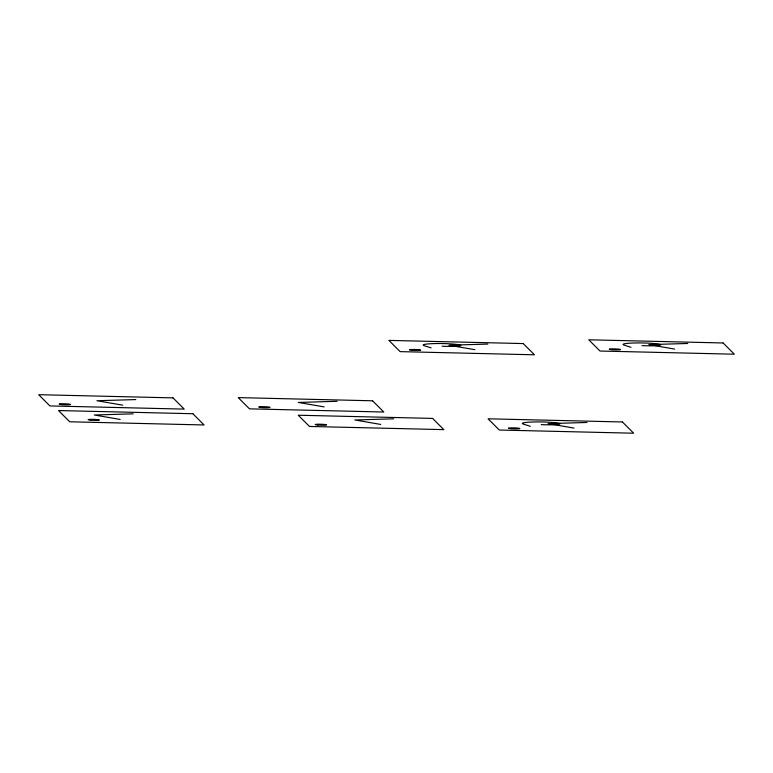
<?xml version="1.0" encoding="UTF-8"?>
<svg xmlns="http://www.w3.org/2000/svg" width="773" height="773" viewBox="0 0 773 773"><rect width="100%" height="100%" fill="white"/><g stroke="black" fill="none" stroke-linecap="round" stroke-linejoin="round"><path stroke-width="1.16" d="M487.84 344.072L448.949 345.222L474.806 349.676M687.719 343.473L648.827 344.623L674.684 349.077M135.816 399.573L96.934 400.733L122.781 405.178M337.173 401.293L298.291 402.443L324.138 406.898M133.207 413.845L94.325 415.004L120.173 419.449M393.699 418.821L354.817 419.971L380.664 424.425M587.016 422.473L548.125 423.633L573.981 428.078M630.99 347.299L624.111 345.106A25.664 2.193 1.8 0 1 638.334 342.922A15.895 1.362 1.8 0 1 660.519 344.69A15.895 1.362 1.8 0 1 641.967 345.618M431.112 347.898L424.232 345.705A25.664 2.193 1.8 0 1 438.455 343.521A15.895 1.362 1.8 0 1 460.64 345.289A15.895 1.362 1.8 0 1 442.088 346.217M530.288 426.3L523.408 424.116A25.664 2.193 1.8 0 1 537.631 421.923A15.895 1.362 1.8 0 1 559.816 423.701A15.895 1.362 1.8 0 1 541.264 424.619M723.113 342.97L588.765 339.791L600.003 351.029L734.35 354.198L723.113 342.97M523.234 343.57L388.887 340.391L400.124 351.628L534.472 354.797L523.234 343.57M372.567 400.791L238.219 397.612L249.466 408.849L383.804 412.019L372.567 400.791M172.997 397.873L38.65 394.694L49.887 405.931L184.235 409.11L172.997 397.873M622.41 421.971L488.063 418.802L499.3 430.03L633.647 433.209L622.41 421.971M432.59 418.406L298.243 415.227L309.48 426.454L443.828 429.633L432.59 418.406M192.854 413.729L58.506 410.55L69.744 421.787L204.091 424.966L192.854 413.729M261.264 407.497A5.682 0.483 1.8 0 0 270.038 407.39A5.682 0.483 1.8 0 0 261.805 406.675A5.682 0.483 1.8 0 0 261.264 407.497M317.8 425.024A5.682 0.483 1.8 0 0 326.573 424.918A5.682 0.483 1.8 0 0 318.331 424.203A5.682 0.483 1.8 0 0 317.8 425.024M511.108 428.686A5.682 0.483 1.8 0 0 519.881 428.58A5.682 0.483 1.8 0 0 511.649 427.856A5.682 0.483 1.8 0 0 511.108 428.686M90.654 420.164A5.682 0.483 1.8 0 0 99.427 420.058A5.682 0.483 1.8 0 0 91.195 419.343A5.682 0.483 1.8 0 0 90.654 420.164M61.695 404.579A5.682 0.483 1.8 0 0 70.469 404.472A5.682 0.483 1.8 0 0 62.236 403.757A5.682 0.483 1.8 0 0 61.695 404.579M411.932 350.275A5.682 0.483 1.8 0 0 420.705 350.169A5.682 0.483 1.8 0 0 412.473 349.454A5.682 0.483 1.8 0 0 411.932 350.275M611.81 349.676A5.682 0.483 1.8 0 0 620.584 349.57A5.682 0.483 1.8 0 0 612.351 348.855A5.682 0.483 1.8 0 0 611.81 349.676"/></g></svg>
